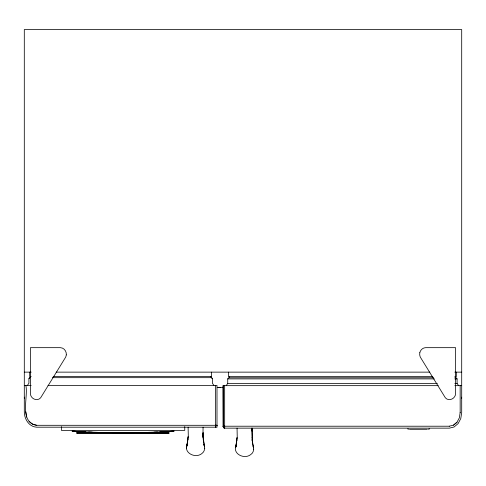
<?xml version="1.0" encoding="UTF-8"?>
<svg xmlns="http://www.w3.org/2000/svg" width="486" height="486" viewBox="0 0 486 486"><rect width="100%" height="100%" fill="white"/><g stroke="black" fill="none" stroke-linecap="round" stroke-linejoin="round"><path stroke-width="0.73" d="M47.999 385.428L216.999 385.428L216.999 427.194L36.632 427.194C28.972 426.757 24.385 419.096 24.3 412.007L24.3 29.561L461.7 29.561L461.7 412.693L460.764 418.61L458.091 423.622L454.1 426.969L449.386 428.148L224.66 428.148L223.7 427.723L223.159 426.641L223.117 385.659L438.202 385.659M223.378 426.987L224.666 426.21L224.66 385.659M203.063 427.194L202.972 435.821M251.991 431.161L252.003 428.148L252.27 440.565L251.991 428.148M224.66 428.099L224.745 426.216L449.386 426.216M188.015 436.628L187.851 439.611L187.985 437.096M236.955 437.576L236.785 440.565L236.925 438.044M186.788 446.44L187.906 438.761L186.855 446.118L187.134 444.404C183.265 452.891 195.366 458.82 201.769 453.651C207.692 449.404 202.437 442.357 203.166 436.628L204.387 446.44M235.728 447.393L236.846 439.715L235.795 447.065L236.075 445.352L235.935 446.057M187.675 441.306L187.772 440.231M236.615 442.26L236.712 441.179M216.963 425.293L216.963 425.718L215.462 425.299L215.462 385.428M187.614 441.482L187.049 445.146M461.487 398.605L461.7 397.165M235.989 446.099L236.39 443.542M460.163 412.505L459.343 417.869L456.986 422.225L453.499 425.153L449.234 426.216M236.075 445.352C232.205 453.839 244.306 459.768 250.709 454.598C256.152 450.972 252.131 444.757 252.21 439.715L252.27 440.565M186.448 448.098L186.539 447.594M226.197 385.659L227.734 383.405L227.734 378.898L228.505 377.774L433.53 377.774M28.923 378.782L29.695 377.677L28.923 378.782L28.923 383.211L27.386 385.428M453.511 425.183L457.004 422.255M429.697 428.883L428.354 429.205M76.952 432.983L168.946 432.983A1.239 1.239 0 0 0 169.14 432.965L76.812 432.971M169.116 432.971L76.715 432.905M223.117 385.659L223.268 426.204M223.214 426.732L223.117 426.216L224.66 426.107M153.941 432.139L174.134 431.118A815.144 815.144 0 0 1 159.779 431.896M223.117 426.216L224.745 426.216M24.3 372.136L31.213 372.136M56.194 372.136L429.806 372.136M454.793 372.136L461.7 372.148M31.213 376.571L29.695 376.571L29.695 372.136M53.193 376.571L211.604 376.571L211.604 372.136M432.771 376.644L228.505 376.644L228.505 372.136M454.793 376.644L456.311 376.644L456.311 372.136M52.445 377.677L210.833 377.677L210.833 376.571M454.793 377.774L456.311 377.774L457.083 378.898L457.083 383.405L458.62 385.659M227.734 378.898L434.375 378.898M454.811 378.898L457.083 378.898M227.734 383.405L437.4 383.405M454.811 383.405L457.083 383.405M24.3 385.428L31.177 385.428M454.835 385.659L461.7 385.659M218.627 387.415L220.176 387.415M217.224 387.439L223.287 387.439M216.999 425.299L36.632 425.299C18.65 421.982 28.54 396.995 25.843 385.428M409.947 429.29L427.322 429.29M92.219 432.139L72.025 431.118A815.144 815.144 0 0 0 85.627 431.86M215.462 425.189L216.847 425.286M409.261 429.253L407.578 428.883M36.784 425.299L32.513 424.254L29.026 421.38M76.739 432.953L76.752 432.959A1.075 1.075 0 0 0 76.976 432.977M224.313 428.099L223.159 426.641L223.991 427.953M212.376 378.782L211.604 377.677L212.376 378.782L212.376 383.211L213.919 385.428M253.328 447.393L252.21 439.715M204.047 444.404L204.363 446.13L204.047 444.404L204.29 445.686M253.121 446.057L253.23 446.634M25.843 411.818L26.694 417.079M24.3 397.165L24.513 398.605M253.674 449.046L253.704 449.392M204.734 448.098L204.764 448.444M237.259 438.257L237.053 428.148M188.319 437.303L188.112 427.194M252.106 437.576L252.131 438.044M203.166 436.628L203.191 437.096L203.099 432.941L203.166 437.564L203.093 433.111M203.093 432.765L203.191 437.096M460.163 385.659L460.163 412.693M229.277 376.644L229.277 377.774M184.747 426.599L184.747 430.383L61.418 430.383L61.418 426.599M30.466 376.571L30.466 377.677M157.513 431.993A815.144 815.144 0 0 1 148.437 432.327M146.165 432.394A815.144 815.144 0 0 1 100.001 432.394M97.729 432.327A815.144 815.144 0 0 1 88.652 431.993M419.801 352.727L419.691 354.902L420.244 356.997L445.358 397.803C448.961 401.977 455.929 398.435 455.582 393.204L455.582 347.666L425.639 347.666C422.777 347.739 420.414 349.993 419.801 352.727M66.309 354.902L65.756 356.997L40.642 397.803C37.039 401.977 30.071 398.435 30.418 393.204L30.418 347.666L60.361 347.666C64.037 347.727 66.691 351.378 66.309 354.902M215.802 427.145L215.462 427.194L215.371 425.299L215.802 427.145"/></g></svg>
